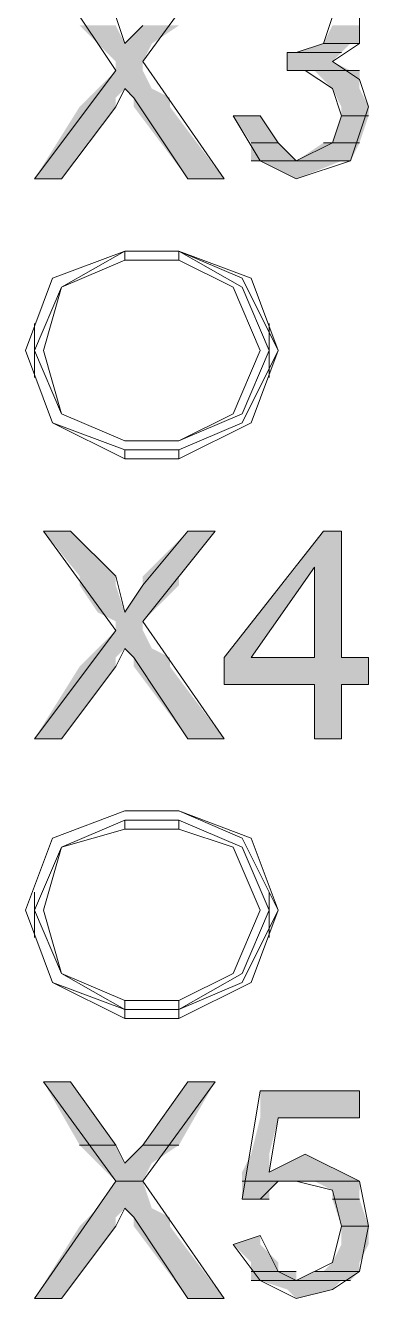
# Model space of a CAD drawing. Header units: millimetres. Extents: x -11 to 1219, y 0 to 1751.
# Drawn here: x 255.34 to 257.49, y 919.38 to 927.37 of the extents above; entities that cross this region are included whole.
import ezdxf

# ---------------------------------------------------------------- set-up
doc = ezdxf.new("R2010")
doc.units = ezdxf.units.MM
doc.header["$LTSCALE"] = 10
doc.layers.add('_MULTI_WIRE', color=9, linetype='CONTINUOUS')
doc.layers.add('PDF_Geometry', color=7, linetype='CONTINUOUS', true_color=0x151d1f)
doc.layers.add('PDF_Solid Fills', color=7, linetype='CONTINUOUS', true_color=0x070809)
doc.layers.get('_MULTI_WIRE').off()

# ---------------------------------------------------------------- blocks, each defined once
blk = doc.blocks.new('DVP-28SWS211R')
at = {"layer": 'PDF_Geometry', "color": 7, "lineweight": 9, "true_color": 0xffffff}
for p, q in [((2.6059, -36.71), (3.0591, -37.3898)), ((3.2291, -37.3332), (3.6823, -36.71)), ((3.1158, -37.2199), (3.0591, -37.0499)), ((4.4188, -37.0499), (4.3621, -37.2199)), ((4.5887, -37.2199), (4.5887, -37.0499)), ((3.2291, -37.1066), (3.1158, -37.2199)), ((4.3621, -37.2199), (4.1922, -37.2765)), ((4.3621, -37.2199), (4.5321, -37.2199)), ((4.5321, -37.2199), (4.3621, -37.2199)), ((4.3621, -37.2199), (4.5887, -37.2199)), ((4.5321, -37.2199), (4.3621, -37.2199)), ((4.4188, -37.3332), (4.5887, -37.2199)), ((4.5887, -37.2199), (4.5321, -37.2199)), ((4.1922, -37.2765), (4.1355, -37.2765)), ((4.1355, -37.2765), (4.1355, -37.3898)), ((4.1355, -37.2766), (4.1922, -37.2766)), ((4.1922, -37.2766), (4.1355, -37.2766)), ((4.1922, -37.2766), (4.4755, -37.2766)), ((4.4755, -37.2766), (4.1922, -37.2766)), ((4.1922, -37.2766), (4.4755, -37.2766)), ((4.4755, -37.2766), (4.1922, -37.2766)), ((3.739, -38.0696), (3.2291, -37.3332)), ((4.5887, -37.4465), (4.4188, -37.3332)), ((3.0591, -37.3898), (2.5493, -38.0696)), ((4.1355, -37.3898), (4.2488, -37.3898)), ((4.1355, -37.3899), (4.2488, -37.3899)), ((4.2488, -37.3899), (4.1355, -37.3899)), ((4.1355, -37.3899), (4.1355, -37.3899)), ((4.2488, -37.3898), (4.4188, -37.5031)), ((4.2488, -37.3899), (4.5888, -37.3899)), ((4.5888, -37.3899), (4.2488, -37.3899)), ((4.2488, -37.3899), (4.5888, -37.3899)), ((4.5888, -37.3899), (4.2488, -37.3899)), ((4.6454, -37.6164), (4.5887, -37.4465)), ((3.0591, -37.6164), (3.1158, -37.5031)), ((3.1158, -37.5031), (3.1724, -37.5598)), ((4.4188, -37.5031), (4.4754, -37.6731)), ((2.7192, -38.0696), (3.0591, -37.6164)), ((3.1724, -37.5598), (3.5124, -38.0696)), ((4.5321, -37.9563), (4.6454, -37.6164)), ((3.9656, -37.6731), (3.7956, -37.6731)), ((3.7956, -37.6731), (3.9656, -37.6731)), ((3.9656, -37.6731), (3.7956, -37.6731)), ((3.7956, -37.6731), (3.9656, -37.9563)), ((3.9656, -37.6731), (3.9656, -37.6731)), ((4.0789, -37.843), (3.9656, -37.6731)), ((4.4754, -37.6731), (4.4188, -37.843)), ((4.4754, -37.6731), (4.6454, -37.6731)), ((4.6454, -37.6731), (4.4754, -37.6731)), ((4.4754, -37.6731), (4.6454, -37.6731)), ((4.6454, -37.6731), (4.4754, -37.6731)), ((4.4754, -37.6731), (4.6454, -37.6731)), ((4.6454, -37.6731), (4.4754, -37.6731)), ((4.4754, -37.6731), (4.6454, -37.6731)), ((4.6454, -37.6731), (4.4754, -37.6731)), ((3.9089, -37.8431), (4.0789, -37.8431)), ((4.0789, -37.8431), (3.9089, -37.8431)), ((3.9089, -37.8431), (4.0789, -37.8431)), ((4.0789, -37.8431), (3.9089, -37.8431)), ((4.1922, -37.9563), (4.0789, -37.843)), ((4.4188, -37.843), (4.1922, -37.9563)), ((4.4188, -37.8431), (4.3621, -37.8431)), ((4.3621, -37.8431), (4.5887, -37.8431)), ((4.5887, -37.8431), (4.4188, -37.8431)), ((4.4188, -37.8431), (4.5887, -37.8431)), ((4.5887, -37.8431), (4.4188, -37.8431)), ((3.9089, -37.9563), (4.5321, -37.9563)), ((4.5321, -37.9563), (3.9089, -37.9563)), ((3.9089, -37.9563), (4.5321, -37.9563)), ((4.5321, -37.9563), (3.9089, -37.9563)), ((3.9656, -37.9563), (4.4754, -37.9563)), ((4.4754, -37.9563), (3.9656, -37.9563)), ((3.9656, -37.9563), (4.5321, -37.9563)), ((4.4754, -37.9563), (3.9656, -37.9563)), ((3.9656, -37.9563), (4.1922, -38.0697)), ((4.1922, -38.0697), (4.5321, -37.9563)), ((4.5321, -37.9563), (4.4754, -37.9563)), ((2.5493, -38.0696), (2.7192, -38.0696)), ((2.7192, -38.0696), (2.5493, -38.0696)), ((2.5493, -38.0696), (2.7192, -38.0696)), ((3.5124, -38.0696), (3.739, -38.0696)), ((3.739, -38.0696), (3.5124, -38.0696)), ((3.5124, -38.0696), (3.739, -38.0696)), ((2.6626, -38.6928), (3.1158, -38.5229)), ((3.1158, -38.5229), (2.6626, -38.6928)), ((2.7192, -38.7495), (3.1158, -38.5229)), ((3.1158, -38.5795), (2.7192, -38.7495)), ((3.1158, -38.5229), (3.1158, -38.5795)), ((3.1158, -38.5229), (3.1158, -38.5229)), ((3.1158, -38.5229), (3.4557, -38.5229)), ((3.4557, -38.5229), (3.1158, -38.5229)), ((3.1158, -38.5229), (3.4557, -38.5229)), ((3.4557, -38.5795), (3.1158, -38.5795)), ((3.8523, -38.6928), (3.4557, -38.5228)), ((3.4557, -38.5229), (3.4557, -38.5795)), ((3.4557, -38.5229), (3.4557, -38.5229)), ((3.4557, -38.5229), (3.9089, -38.6929)), ((3.8523, -38.7495), (3.4557, -38.5229)), ((3.4557, -38.5796), (3.7956, -38.7495)), ((2.4926, -39.1461), (2.6626, -38.6928)), ((2.6626, -38.6928), (2.4926, -39.1461)), ((4.0789, -39.146), (3.8523, -38.6928)), ((3.9089, -38.6929), (4.0789, -39.1461)), ((2.5493, -39.1461), (2.7192, -38.7495)), ((2.7192, -38.7495), (2.6059, -39.1461)), ((3.7956, -38.7495), (3.9656, -39.1461)), ((4.0222, -39.1461), (3.8523, -38.7495)), ((2.5493, -39.316), (2.5493, -38.9761)), ((4.0222, -39.316), (4.0222, -38.9761)), ((2.6626, -39.5993), (2.4926, -39.1461)), ((2.4926, -39.1461), (2.6626, -39.5993)), ((2.7192, -39.5426), (2.5493, -39.1461)), ((2.6059, -39.1461), (2.7192, -39.5426)), ((3.9656, -39.1461), (3.7956, -39.5426)), ((3.8523, -39.5992), (4.0789, -39.146)), ((3.8523, -39.5426), (4.0222, -39.1461)), ((4.0789, -39.1461), (3.9089, -39.5993)), ((3.1158, -39.8259), (2.6626, -39.5993)), ((2.6626, -39.5993), (3.1158, -39.7692)), ((3.1158, -39.7126), (2.7192, -39.5426)), ((2.7192, -39.5426), (3.1158, -39.7126)), ((3.7956, -39.5426), (3.4557, -39.7126)), ((3.4557, -39.7126), (3.8523, -39.5426)), ((3.4557, -39.7692), (3.8523, -39.5992)), ((3.9089, -39.5993), (3.4557, -39.8259)), ((3.1158, -39.7126), (3.1158, -39.7126)), ((3.4557, -39.7126), (3.1158, -39.7126)), ((3.1158, -39.7126), (3.4557, -39.7126)), ((3.1158, -39.8259), (3.1158, -39.7692)), ((3.1158, -39.7692), (3.4557, -39.7692)), ((3.4557, -39.7126), (3.4557, -39.7126)), ((3.4557, -39.8259), (3.4557, -39.7692)), ((3.4557, -39.8259), (3.1158, -39.8259)), ((2.6059, -40.2791), (2.7759, -40.2791)), ((2.7759, -40.2791), (2.6059, -40.2791)), ((2.7759, -40.2791), (2.6059, -40.2791)), ((2.6059, -40.2791), (3.0591, -40.9022)), ((3.0591, -40.5623), (2.7759, -40.2791)), ((3.2291, -40.8456), (3.6823, -40.2791)), ((3.5124, -40.2791), (3.2291, -40.619)), ((3.5124, -40.2791), (3.6823, -40.2791)), ((3.6823, -40.2791), (3.5124, -40.2791)), ((3.6823, -40.2791), (3.5124, -40.2791)), ((4.3621, -40.2791), (3.739, -41.0722)), ((4.3621, -40.2791), (4.4754, -40.2791)), ((4.4754, -40.2791), (4.3621, -40.2791)), ((4.4754, -40.2791), (4.3621, -40.2791)), ((4.4754, -41.0722), (4.4754, -40.2791)), ((3.1158, -40.7889), (3.0591, -40.5623)), ((3.9089, -41.0722), (4.3055, -40.5056)), ((4.3055, -40.5056), (4.3055, -41.0722)), ((3.2291, -40.619), (3.1158, -40.7889)), ((3.739, -41.5821), (3.2291, -40.8456)), ((3.0591, -40.9022), (2.5493, -41.5821)), ((3.0591, -41.1288), (3.1158, -41.0155)), ((3.1158, -41.0155), (3.1724, -41.0722)), ((2.7192, -41.5821), (3.0591, -41.1288)), ((3.1724, -41.0722), (3.5124, -41.5821)), ((3.739, -41.0722), (3.739, -41.2421)), ((3.9089, -41.0722), (4.3055, -41.0722)), ((4.3055, -41.0722), (3.9089, -41.0722)), ((4.3055, -41.0722), (3.9089, -41.0722)), ((4.4754, -41.0722), (4.6454, -41.0722)), ((4.6454, -41.0722), (4.4754, -41.0722)), ((4.6454, -41.0722), (4.4754, -41.0722)), ((4.6454, -41.2421), (4.6454, -41.0722)), ((3.7389, -41.2422), (4.3055, -41.2422)), ((4.3055, -41.2422), (3.7389, -41.2422)), ((3.739, -41.2421), (4.3055, -41.2421)), ((4.3055, -41.2421), (4.3055, -41.5821)), ((4.4754, -41.5821), (4.4754, -41.2421)), ((4.4754, -41.2421), (4.6454, -41.2421)), ((4.4754, -41.2422), (4.6454, -41.2422)), ((4.6454, -41.2422), (4.4754, -41.2422)), ((2.5493, -41.5821), (2.7192, -41.5821)), ((2.7192, -41.5821), (2.5493, -41.5821)), ((2.5493, -41.5821), (2.7192, -41.5821)), ((3.5124, -41.5821), (3.739, -41.5821)), ((3.739, -41.5821), (3.5124, -41.5821)), ((3.5124, -41.5821), (3.739, -41.5821)), ((4.3055, -41.5821), (4.4754, -41.5821)), ((4.4754, -41.5821), (4.3055, -41.5821)), ((4.3055, -41.5821), (4.4754, -41.5821)), ((2.6626, -42.2052), (3.1158, -42.0352)), ((3.1158, -42.0352), (2.6626, -42.2052)), ((2.7192, -42.2618), (3.1158, -42.0919)), ((3.1158, -42.0352), (3.1158, -42.0352)), ((3.1158, -42.0352), (3.4557, -42.0352)), ((3.4557, -42.0352), (3.1158, -42.0352)), ((3.1158, -42.0919), (3.1158, -42.1485)), ((3.1158, -42.0919), (3.4557, -42.0919)), ((3.4557, -42.0352), (3.4557, -42.0352)), ((3.4557, -42.0353), (3.8523, -42.2052)), ((3.4557, -42.0353), (3.9089, -42.2052)), ((3.4557, -42.0919), (3.4557, -42.1485)), ((3.8523, -42.2619), (3.4557, -42.0919)), ((3.1158, -42.1485), (2.7192, -42.2618)), ((3.4557, -42.1485), (3.1158, -42.1485)), ((3.7956, -42.2619), (3.4557, -42.1486)), ((2.4926, -42.6584), (2.6626, -42.2052)), ((2.6626, -42.2052), (2.4926, -42.6584)), ((3.8523, -42.2052), (4.0789, -42.6584)), ((3.9089, -42.2052), (4.0789, -42.6584)), ((2.5493, -42.6584), (2.7192, -42.2618)), ((2.7192, -42.2618), (2.6059, -42.6584)), ((3.9656, -42.6584), (3.7956, -42.2619)), ((4.0222, -42.6584), (3.8523, -42.2619)), ((2.5493, -42.8284), (2.5493, -42.5451)), ((4.0222, -42.8284), (4.0222, -42.5451)), ((2.6626, -43.1116), (2.4926, -42.6584)), ((2.4926, -42.6584), (2.6626, -43.1116)), ((2.7192, -43.055), (2.5493, -42.6584)), ((2.6059, -42.6584), (2.7192, -43.055)), ((3.7956, -43.055), (3.9656, -42.6584)), ((4.0789, -42.6584), (3.8523, -43.1116)), ((3.8523, -43.055), (4.0222, -42.6584)), ((4.0789, -42.6584), (3.9089, -43.1116)), ((3.1158, -43.2816), (2.6626, -43.1116)), ((2.6626, -43.1116), (3.1158, -43.3382)), ((3.1158, -43.2816), (2.7192, -43.055)), ((2.7192, -43.055), (3.1158, -43.2249)), ((3.4557, -43.2816), (3.8523, -43.055)), ((3.4557, -43.2249), (3.7956, -43.055)), ((3.8523, -43.1116), (3.4557, -43.2816)), ((3.9089, -43.1116), (3.4557, -43.3382)), ((3.1158, -43.2816), (3.1158, -43.2249)), ((3.1158, -43.2249), (3.4557, -43.2249)), ((3.1158, -43.2816), (3.4557, -43.2816)), ((3.4557, -43.2816), (3.1158, -43.2816)), ((3.1158, -43.3382), (3.1158, -43.2816)), ((3.4557, -43.2816), (3.4557, -43.2249)), ((3.4557, -43.3382), (3.4557, -43.2816)), ((3.4557, -43.3382), (3.1158, -43.3382)), ((2.6059, -43.7348), (2.7759, -43.7348)), ((2.7759, -43.7348), (2.6059, -43.7348)), ((2.7759, -43.7348), (2.6059, -43.7348)), ((2.6059, -43.7348), (3.0591, -44.3579)), ((3.0591, -44.1313), (2.7759, -43.7348)), ((3.2291, -44.3579), (3.6823, -43.7348)), ((3.5124, -43.7348), (3.2291, -44.1313)), ((3.5124, -43.7348), (3.6823, -43.7348)), ((3.6823, -43.7348), (3.5124, -43.7348)), ((3.6823, -43.7348), (3.5124, -43.7348)), ((3.9656, -43.7914), (3.8523, -44.4712)), ((3.9656, -43.7914), (4.5887, -43.7914)), ((4.5887, -43.7914), (3.9656, -43.7914)), ((4.5887, -43.7914), (3.9656, -43.7914)), ((4.5887, -43.9614), (4.5887, -43.7914)), ((4.0222, -44.3013), (4.0789, -43.9614)), ((4.0789, -43.9614), (4.5887, -43.9614)), ((4.5887, -43.9614), (4.0789, -43.9614)), ((4.0789, -43.9614), (4.5887, -43.9614)), ((2.8326, -44.1313), (3.0592, -44.1313)), ((3.0592, -44.1313), (2.8326, -44.1313)), ((2.8326, -44.1313), (3.0592, -44.1313)), ((3.0592, -44.1313), (2.8326, -44.1313)), ((3.1158, -44.2446), (3.0591, -44.1313)), ((3.2291, -44.1313), (3.1158, -44.2446)), ((3.2291, -44.1313), (3.4557, -44.1313)), ((3.4557, -44.1313), (3.2291, -44.1313)), ((3.2291, -44.1313), (3.4557, -44.1313)), ((3.4557, -44.1313), (3.2291, -44.1313)), ((4.2488, -44.188), (4.0222, -44.3013)), ((4.5887, -44.3579), (4.2488, -44.188)), ((3.0591, -44.3579), (2.5493, -45.0944)), ((3.0592, -44.358), (3.2291, -44.358)), ((3.2291, -44.358), (3.0592, -44.358)), ((3.0592, -44.358), (3.2291, -44.358)), ((3.2291, -44.358), (3.0592, -44.358)), ((3.739, -45.0944), (3.2291, -44.3579)), ((3.8523, -44.358), (4.5887, -44.358)), ((4.5887, -44.358), (3.8523, -44.358)), ((3.8523, -44.358), (4.5887, -44.358)), ((4.5887, -44.358), (3.8523, -44.358)), ((3.8523, -44.358), (4.0789, -44.358)), ((4.0789, -44.358), (3.8523, -44.358)), ((3.8523, -44.358), (4.1922, -44.358)), ((4.0789, -44.358), (3.8523, -44.358)), ((3.9656, -44.4712), (4.0789, -44.3579)), ((4.0789, -44.3579), (4.1922, -44.3579)), ((4.1922, -44.358), (4.0789, -44.358)), ((4.1922, -44.3579), (4.4188, -44.4146)), ((4.1922, -44.358), (4.5888, -44.358)), ((4.5888, -44.358), (4.1922, -44.358)), ((4.1922, -44.358), (4.5888, -44.358)), ((4.5888, -44.358), (4.1922, -44.358)), ((4.6454, -44.6412), (4.5887, -44.3579)), ((3.8523, -44.4712), (3.9656, -44.4712)), ((3.8523, -44.4713), (4.0222, -44.4713)), ((3.9656, -44.4713), (3.8523, -44.4713)), ((4.0222, -44.4713), (3.9656, -44.4713)), ((4.4188, -44.4146), (4.4754, -44.6412)), ((4.4188, -44.4713), (4.5887, -44.4713)), ((4.5887, -44.4713), (4.4188, -44.4713)), ((4.4188, -44.4713), (4.5887, -44.4713)), ((4.5887, -44.4713), (4.4188, -44.4713)), ((3.0591, -44.6412), (3.1158, -44.5279)), ((3.1158, -44.5279), (3.1724, -44.5845)), ((2.7192, -45.0944), (3.0591, -44.6412)), ((3.1724, -44.5845), (3.5124, -45.0944)), ((4.4754, -44.6412), (4.4188, -44.8678)), ((4.4754, -44.6412), (4.6454, -44.6412)), ((4.6454, -44.6412), (4.4754, -44.6412)), ((4.4754, -44.6412), (4.6454, -44.6412)), ((4.6454, -44.6412), (4.4754, -44.6412)), ((4.5887, -44.9245), (4.6454, -44.6412)), ((3.9656, -44.6979), (3.7956, -44.7545)), ((4.0789, -44.9245), (3.9656, -44.6979)), ((3.7956, -44.7545), (3.9656, -44.9811)), ((4.4188, -44.8678), (4.1922, -44.9811)), ((3.9089, -44.9245), (4.1922, -44.9245)), ((4.1922, -44.9245), (3.9089, -44.9245)), ((3.9089, -44.9245), (4.1922, -44.9245)), ((4.1922, -44.9245), (3.9089, -44.9245)), ((4.1922, -44.9811), (4.0789, -44.9245)), ((4.3621, -44.9245), (4.3055, -44.9245)), ((4.3055, -44.9245), (4.5887, -44.9245)), ((4.5887, -44.9245), (4.3621, -44.9245)), ((4.3621, -44.9245), (4.5887, -44.9245)), ((4.5887, -44.9245), (4.3621, -44.9245)), ((4.4188, -45.0378), (4.5887, -44.9245)), ((3.9089, -44.9811), (4.4754, -44.9811)), ((4.4754, -44.9811), (3.9089, -44.9811)), ((3.9089, -44.9811), (4.5321, -44.9811)), ((4.4754, -44.9811), (3.9089, -44.9811)), ((3.9656, -44.9811), (4.1922, -45.0944)), ((4.1922, -45.0944), (4.4188, -45.0378)), ((4.5321, -44.9811), (4.4754, -44.9811)), ((2.5493, -45.0944), (2.7192, -45.0944)), ((2.7192, -45.0944), (2.5493, -45.0944)), ((2.5493, -45.0944), (2.7192, -45.0944)), ((3.5124, -45.0944), (3.739, -45.0944)), ((3.739, -45.0944), (3.5124, -45.0944)), ((3.5124, -45.0944), (3.739, -45.0944))]:
    blk.add_line(p, q, dxfattribs=at)
at = {"layer": 'PDF_Solid Fills', "color": 7, "lineweight": 9, "true_color": 0xffffff, "transparency": 33554559}
for points in [[(2.8326, -37.1066), (2.9459, -37.2199), (3.1158, -37.2199)], [(2.8326, -37.1066), (3.0592, -37.1066), (3.1158, -37.2199)], [(3.2291, -37.1066), (3.1158, -37.2199), (3.2858, -37.2199)], [(3.2291, -37.1066), (3.4557, -37.1066), (3.2858, -37.2199)], [(4.4188, -37.1066), (4.3621, -37.2199), (4.5887, -37.2199)], [(4.4188, -37.1066), (4.5887, -37.1066), (4.5887, -37.2199)], [(2.9459, -37.2199), (3.0592, -37.3332), (3.2291, -37.3332)], [(2.9459, -37.2199), (3.2858, -37.2199), (3.2291, -37.3332)], [(4.3621, -37.2199), (4.1922, -37.2766), (4.4754, -37.2766)], [(4.3621, -37.2199), (4.5321, -37.2199), (4.4754, -37.2766)], [(4.1355, -37.2766), (4.1355, -37.3332), (4.4188, -37.3332)], [(4.1355, -37.2766), (4.4754, -37.2766), (4.4188, -37.3332)], [(3.0592, -37.3332), (3.0592, -37.3899), (3.2291, -37.3899)], [(3.0592, -37.3332), (3.2291, -37.3332), (3.2291, -37.3899)], [(4.1355, -37.3332), (4.1355, -37.3899), (4.5321, -37.3899)], [(4.1355, -37.3332), (4.4188, -37.3332), (4.5321, -37.3899)], [(3.0592, -37.3899), (2.9459, -37.5032), (3.2858, -37.5032)], [(3.0592, -37.3899), (3.2291, -37.3899), (3.2858, -37.5032)], [(4.3055, -37.3899), (4.3621, -37.4465), (4.5888, -37.4465)], [(4.3055, -37.3899), (4.5888, -37.3899), (4.5888, -37.4465)], [(4.3621, -37.4465), (4.4188, -37.5032), (4.5887, -37.5032)], [(4.3621, -37.4465), (4.5887, -37.4465), (4.5887, -37.5032)], [(2.9459, -37.5032), (2.8892, -37.5598), (3.0592, -37.5598)], [(2.9459, -37.5032), (3.1158, -37.5032), (3.0592, -37.5598)], [(3.1158, -37.5032), (3.1725, -37.5598), (3.3991, -37.5598)], [(3.1158, -37.5032), (3.2858, -37.5032), (3.3991, -37.5598)], [(4.4188, -37.5032), (4.4754, -37.6165), (4.6454, -37.6165)], [(4.4188, -37.5032), (4.5887, -37.5032), (4.6454, -37.6165)], [(2.8326, -37.6165), (2.5493, -38.0697), (2.7193, -38.0697)], [(2.8326, -37.6165), (3.0592, -37.6165), (2.7193, -38.0697)], [(2.8892, -37.5598), (2.8326, -37.6165), (3.0592, -37.6165)], [(2.8892, -37.5598), (3.0592, -37.5598), (3.0592, -37.6165)], [(3.1725, -37.5598), (3.1725, -37.6165), (3.3991, -37.6165)], [(3.1725, -37.5598), (3.3991, -37.5598), (3.3991, -37.6165)], [(3.1725, -37.6165), (3.5124, -38.0697), (3.739, -38.0697)], [(3.1725, -37.6165), (3.3991, -37.6165), (3.739, -38.0697)], [(4.4754, -37.6165), (4.4754, -37.6731), (4.6454, -37.6731)], [(4.4754, -37.6165), (4.6454, -37.6165), (4.6454, -37.6731)], [(3.7956, -37.6731), (3.9089, -37.8431), (4.0789, -37.8431)], [(3.7956, -37.6731), (3.9655, -37.6731), (4.0789, -37.8431)], [(4.4754, -37.6731), (4.4188, -37.8431), (4.5887, -37.8431)], [(4.4754, -37.6731), (4.6454, -37.6731), (4.5887, -37.8431)], [(3.9089, -37.8431), (3.9089, -37.9564), (4.1922, -37.9564)], [(3.9089, -37.8431), (4.0789, -37.8431), (4.1922, -37.9564)], [(4.3621, -37.8431), (4.1922, -37.9564), (4.5321, -37.9564)], [(4.3621, -37.8431), (4.5887, -37.8431), (4.5321, -37.9564)], [(3.9656, -37.9563), (4.4754, -37.9563), (4.1922, -38.0697)], [(2.6059, -40.2791), (2.8325, -40.5623), (3.0591, -40.5623)], [(2.6059, -40.2791), (2.7759, -40.2791), (3.0591, -40.5623)], [(3.5124, -40.2791), (3.2291, -40.5623), (3.4557, -40.5623)], [(3.5124, -40.2791), (3.6823, -40.2791), (3.4557, -40.5623)], [(4.3621, -40.2791), (4.1922, -40.5057), (4.4754, -40.5057)], [(4.3621, -40.2791), (4.4754, -40.2791), (4.4754, -40.5057)], [(2.8326, -40.5623), (2.8326, -40.619), (3.0592, -40.619)], [(2.8326, -40.5623), (3.0592, -40.5623), (3.0592, -40.619)], [(3.2291, -40.5623), (3.2291, -40.619), (3.4557, -40.619)], [(3.2291, -40.5623), (3.4557, -40.5623), (3.4557, -40.619)], [(4.1922, -40.5057), (3.739, -41.0722), (3.9089, -41.0722)], [(4.1922, -40.5057), (4.3055, -40.5057), (3.9089, -41.0722)], [(4.3055, -40.5057), (4.3055, -41.0722), (4.4754, -41.0722)], [(4.3055, -40.5057), (4.4754, -40.5057), (4.4754, -41.0722)], [(2.8326, -40.619), (2.9459, -40.7889), (3.1158, -40.7889)], [(2.8326, -40.619), (3.0592, -40.619), (3.1158, -40.7889)], [(3.2291, -40.619), (3.1158, -40.7889), (3.2858, -40.7889)], [(3.2291, -40.619), (3.4557, -40.619), (3.2858, -40.7889)], [(2.9459, -40.7889), (3.0592, -40.8456), (3.2291, -40.8456)], [(2.9459, -40.7889), (3.2858, -40.7889), (3.2291, -40.8456)], [(3.0592, -40.8456), (3.0592, -40.9022), (3.2291, -40.9022)], [(3.0592, -40.8456), (3.2291, -40.8456), (3.2291, -40.9022)], [(3.0592, -40.9022), (2.9459, -41.0155), (3.2858, -41.0155)], [(3.0592, -40.9022), (3.2291, -40.9022), (3.2858, -41.0155)], [(2.9459, -41.0155), (2.8892, -41.0722), (3.0592, -41.0722)], [(2.9459, -41.0155), (3.1158, -41.0155), (3.0592, -41.0722)], [(3.1158, -41.0155), (3.1725, -41.0722), (3.3991, -41.0722)], [(3.1158, -41.0155), (3.2858, -41.0155), (3.3991, -41.0722)], [(2.8326, -41.1289), (2.5493, -41.5821), (2.7193, -41.5821)], [(2.8326, -41.1289), (3.0592, -41.1289), (2.7193, -41.5821)], [(2.8892, -41.0722), (2.8326, -41.1288), (3.0592, -41.1288)], [(2.8892, -41.0722), (3.0592, -41.0722), (3.0592, -41.1288)], [(3.1725, -41.0722), (3.1725, -41.1288), (3.3991, -41.1288)], [(3.1725, -41.0722), (3.3991, -41.0722), (3.3991, -41.1288)], [(3.1725, -41.1289), (3.5124, -41.5821), (3.739, -41.5821)], [(3.1725, -41.1289), (3.3991, -41.1289), (3.739, -41.5821)], [(3.7389, -41.0722), (3.7389, -41.2421), (4.6454, -41.2421)], [(3.7389, -41.0722), (4.6454, -41.0722), (4.6454, -41.2421)], [(4.3055, -41.2422), (4.3055, -41.5821), (4.4754, -41.5821)], [(4.3055, -41.2422), (4.4754, -41.2422), (4.4754, -41.5821)], [(2.6059, -43.7348), (2.8325, -44.1313), (3.0591, -44.1313)], [(2.6059, -43.7348), (2.7759, -43.7348), (3.0591, -44.1313)], [(3.5124, -43.7348), (3.2291, -44.1313), (3.4557, -44.1313)], [(3.5124, -43.7348), (3.6823, -43.7348), (3.4557, -44.1313)], [(3.9656, -43.7914), (3.9656, -43.9614), (4.5887, -43.9614)], [(3.9656, -43.7914), (4.5887, -43.7914), (4.5887, -43.9614)], [(3.9656, -43.9614), (3.9089, -44.188), (4.0222, -44.188)], [(3.9656, -43.9614), (4.0789, -43.9614), (4.0222, -44.188)], [(2.8326, -44.1313), (2.9459, -44.2446), (3.1158, -44.2446)], [(2.8326, -44.1313), (3.0592, -44.1313), (3.1158, -44.2446)], [(3.2291, -44.1313), (3.1158, -44.2446), (3.2858, -44.2446)], [(3.2291, -44.1313), (3.4557, -44.1313), (3.2858, -44.2446)], [(2.9459, -44.2447), (3.0592, -44.358), (3.2291, -44.358)], [(2.9459, -44.2447), (3.2858, -44.2447), (3.2291, -44.358)], [(3.9089, -44.188), (3.8523, -44.3013), (4.0222, -44.3013)], [(3.9089, -44.188), (4.0222, -44.188), (4.0222, -44.3013)], [(4.2488, -44.188), (4.0222, -44.3013), (4.4755, -44.3013)], [(3.8523, -44.3013), (3.8523, -44.358), (4.5887, -44.358)], [(3.8523, -44.3013), (4.4754, -44.3013), (4.5887, -44.358)], [(3.0592, -44.358), (2.9459, -44.5279), (3.2858, -44.5279)], [(3.0592, -44.358), (3.2291, -44.358), (3.2858, -44.5279)], [(3.8523, -44.358), (3.8523, -44.4146), (4.0222, -44.4146)], [(3.8523, -44.358), (4.0789, -44.358), (4.0222, -44.4146)], [(4.3055, -44.358), (4.4188, -44.4146), (4.5888, -44.4146)], [(4.3055, -44.358), (4.5888, -44.358), (4.5888, -44.4146)], [(3.8523, -44.4146), (3.8523, -44.4713), (4.0222, -44.4713)], [(3.8523, -44.4146), (4.0222, -44.4146), (4.0222, -44.4713)], [(4.4188, -44.4146), (4.4188, -44.4713), (4.5887, -44.4713)], [(4.4188, -44.4146), (4.5887, -44.4146), (4.5887, -44.4713)], [(4.4188, -44.4713), (4.4754, -44.6412), (4.6454, -44.6412)], [(4.4188, -44.4713), (4.5887, -44.4713), (4.6454, -44.6412)], [(2.9459, -44.5279), (2.8892, -44.5846), (3.0592, -44.5846)], [(2.9459, -44.5279), (3.1158, -44.5279), (3.0592, -44.5846)], [(3.1158, -44.5279), (3.1725, -44.5846), (3.3991, -44.5846)], [(3.1158, -44.5279), (3.2858, -44.5279), (3.3991, -44.5846)], [(2.8326, -44.6412), (2.5493, -45.0944), (2.7193, -45.0944)], [(2.8326, -44.6412), (3.0592, -44.6412), (2.7193, -45.0944)], [(2.8892, -44.5846), (2.8326, -44.6412), (3.0592, -44.6412)], [(2.8892, -44.5846), (3.0592, -44.5846), (3.0592, -44.6412)], [(3.1725, -44.5846), (3.1725, -44.6412), (3.3991, -44.6412)], [(3.1725, -44.5846), (3.3991, -44.5846), (3.3991, -44.6412)], [(3.1725, -44.6412), (3.5124, -45.0944), (3.739, -45.0944)], [(3.1725, -44.6412), (3.3991, -44.6412), (3.739, -45.0944)], [(4.4754, -44.6412), (4.4754, -44.6979), (4.6454, -44.6979)], [(4.4754, -44.6412), (4.6454, -44.6412), (4.6454, -44.6979)], [(3.9656, -44.6979), (3.7956, -44.7545), (3.9656, -44.7545)], [(4.4754, -44.6979), (4.4754, -44.7545), (4.6454, -44.7545)], [(4.4754, -44.6979), (4.6454, -44.6979), (4.6454, -44.7545)], [(3.7956, -44.7545), (3.9089, -44.8678), (4.0789, -44.8678)], [(3.7956, -44.7545), (3.9655, -44.7545), (4.0789, -44.8678)], [(4.4754, -44.7545), (4.4188, -44.8678), (4.5887, -44.8678)], [(4.4754, -44.7545), (4.6454, -44.7545), (4.5887, -44.8678)], [(3.9089, -44.8678), (3.9089, -44.9245), (4.0789, -44.9245)], [(3.9089, -44.8678), (4.0789, -44.8678), (4.0789, -44.9245)], [(4.4188, -44.8678), (4.3621, -44.9245), (4.5887, -44.9245)], [(4.4188, -44.8678), (4.5887, -44.8678), (4.5887, -44.9245)], [(3.9089, -44.9245), (3.9089, -44.9811), (4.1922, -44.9811)], [(3.9089, -44.9245), (4.1922, -44.9245), (4.1922, -44.9811)], [(4.3055, -44.9245), (4.1922, -44.9811), (4.5321, -44.9811)], [(4.3055, -44.9245), (4.5888, -44.9245), (4.5321, -44.9811)], [(3.9656, -44.9811), (4.1355, -45.0378), (4.4188, -45.0378)], [(3.9656, -44.9811), (4.4754, -44.9811), (4.4188, -45.0378)], [(4.1355, -45.0378), (4.4188, -45.0378), (4.1922, -45.0944)]]:
    blk.add_solid(points, dxfattribs=at)

msp = doc.modelspace()

# ---------------------------------------------------------------- block references
at = {"layer": '_MULTI_WIRE'}
msp.add_blockref('DVP-28SWS211R', (252.8495, 964.4776), dxfattribs=at)

doc.saveas('drawing.dxf')
